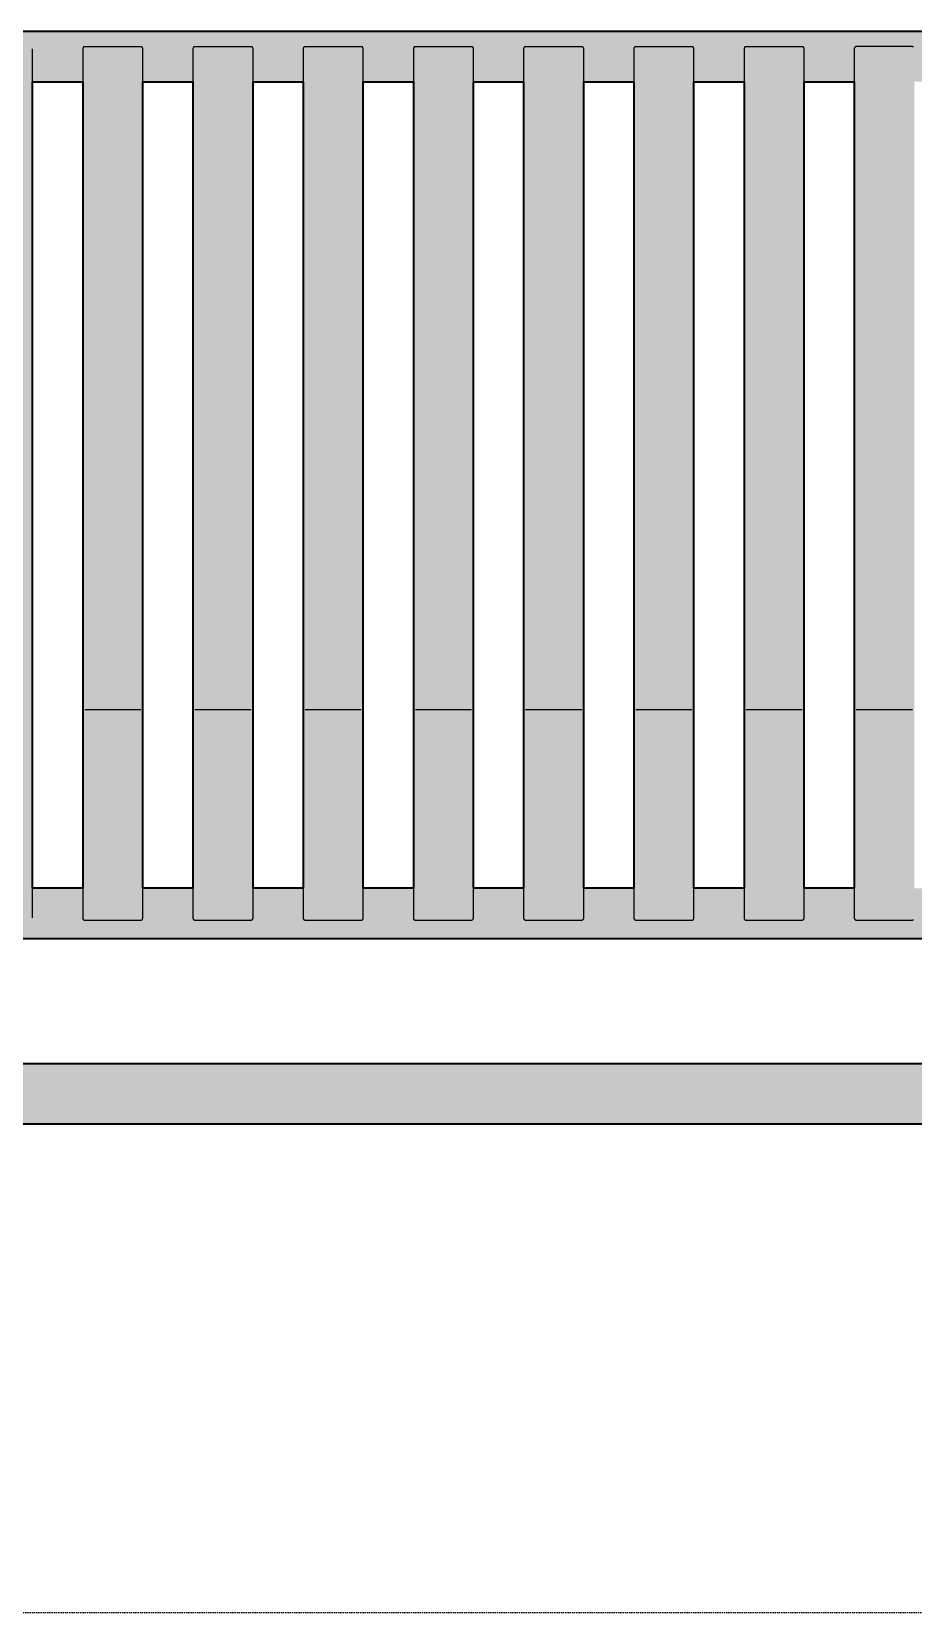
# Model space of a CAD drawing. Header units: millimetres. Extents: x 0 to 2793, y -1119 to 789.
# Drawn here: x 649 to 1089, y 0 to 789 of the extents above; entities that cross this region are included whole.
import ezdxf

# ---------------------------------------------------------------- set-up
doc = ezdxf.new("R2010")
doc.units = ezdxf.units.MM
doc.linetypes.add('Dots', pattern=[1, 0, -1])
doc.layers.add('Blocks', color=7, linetype='Continuous')
doc.layers.add('Blocks$Fill', color=7, linetype='Continuous', true_color=0xffffff)
for name, color, linetype, lineweight, true_color in [('Blocks$Inner', 7, 'Continuous', 25, 0x007f00), ('Blocks$Outline', 7, 'Continuous', 35, 0xff3f3f), ('Groud', 7, 'Dots', 25, 0x243775)]:
    doc.layers.add(name, color=color, linetype=linetype, lineweight=lineweight, true_color=true_color)

# ---------------------------------------------------------------- blocks, each defined once
blk = doc.blocks.new('Palissade Dining Bench Front')
at = {"layer": 'Blocks$Fill'}
h = blk.add_hatch(color=256, dxfattribs=at)
h.paths.add_polyline_path([(1382.94, -0.37), (1382.95, -0.38), (1382.95, -0.38), (1382.95, -0.38), (1382.95, -0.38), (1382.96, -0.38), (1382.96, -0.38), (1382.97, -0.38), (1382.97, -0.38), (1382.98, -0.39), (1382.99, -0.39), (1383.01, -0.39), (1383.04, -0.4), (1383.09, -0.4), (1383.2, -0.41), (1383.54, -0.43), (1384.03, -0.44), (1387.48, -0.47), (1409.4, -0.14), (1412.85, -0.01), (1413.34, 0.02), (1413.68, 0.04), (1413.8, 0.06), (1413.84, 0.06), (1413.88, 0.07), (1413.89, 0.07), (1413.91, 0.07), (1413.91, 0.07), (1413.92, 0.08), (1413.92, 0.08), (1413.92, 0.08), (1413.93, 0.08), (1413.93, 0.08), (1413.93, 0.08), (1413.94, 0.08), (1413.94, 0.09), (1413.94, 0.09), (1411.46, 11.23), (1411.19, 12.81), (1410.98, 14.41), (1410.81, 16.01), (1410.71, 17.62), (1410.66, 19.23), (1401.11, 644.46), (1401, 646.55), (1400.96, 646.92), (1400.93, 647.3), (1400.89, 647.59), (1400.85, 647.88), (1400.78, 648.28), (1400.69, 648.69), (1400.61, 649.04), (1400.52, 649.39), (1400.41, 649.77), (1400.28, 650.14), (1400.15, 650.51), (1400, 650.88), (1399.85, 651.22), (1399.7, 651.55), (1399.53, 651.87), (1399.35, 652.19), (1399.16, 652.53), (1398.95, 652.86), (1398.73, 653.18), (1398.51, 653.5), (1398.32, 653.73), (1398.14, 653.97), (1397.94, 654.2), (1397.74, 654.43), (1397.53, 654.65), (1397.32, 654.87), (1397.1, 655.09), (1396.88, 655.3), (1396.64, 655.5), (1396.41, 655.7), (1396.17, 655.89), (1395.92, 656.08), (1395.67, 656.26), (1395.41, 656.44), (1395.15, 656.61), (1394.89, 656.77), (1394.62, 656.93), (1394.35, 657.08), (1394.07, 657.22), (1393.79, 657.35), (1393.51, 657.48), (1393.22, 657.6), (1392.94, 657.72), (1392.65, 657.82), (1392.36, 657.92), (1392.06, 658.02), (1391.77, 658.1), (1391.47, 658.18), (1391.18, 658.25), (1390.88, 658.31), (1390.59, 658.36), (1390.29, 658.41), (1389.56, 658.5), (1389.19, 658.52), (1388.82, 658.54), (1388.46, 658.54), (1361.31, 658.54), (1360.07, 740.11), (1359.95, 741.87), (1359.77, 743.63), (1359.53, 745.37), (1359.23, 747.11), (1358.87, 748.83), (1358.45, 750.55), (1357.97, 752.24), (1357.44, 753.92), (1356.84, 755.58), (1356.19, 757.22), (1355.49, 758.83), (1354.72, 760.42), (1353.91, 761.98), (1353.04, 763.52), (1352.11, 765.02), (1351.14, 766.49), (1350.11, 767.92), (1349.04, 769.32), (1347.92, 770.68), (1346.75, 772), (1345.54, 773.28), (1344.28, 774.51), (1342.98, 775.7), (1341.64, 776.85), (1340.27, 777.95), (1338.85, 779), (1337.4, 780), (1335.92, 780.95), (1334.4, 781.85), (1332.86, 782.7), (1331.28, 783.49), (1329.68, 784.23), (1328.06, 784.91), (1326.41, 785.54), (1324.74, 786.1), (1323.05, 786.61), (1321.35, 787.06), (1319.63, 787.46), (1317.9, 787.79), (1316.16, 788.06), (1314.41, 788.27), (1312.65, 788.42), (1310.89, 788.51), (1309.13, 788.54), (232.37, 788.51), (230.61, 788.42), (228.85, 788.27), (227.1, 788.06), (225.36, 787.79), (223.63, 787.46), (221.91, 787.06), (220.21, 786.61), (218.52, 786.1), (216.85, 785.54), (215.21, 784.91), (213.58, 784.23), (211.98, 783.49), (210.41, 782.7), (208.86, 781.85), (207.34, 780.95), (205.86, 780), (204.41, 779), (203, 777.95), (201.62, 776.85), (200.28, 775.7), (198.98, 774.51), (197.73, 773.28), (196.51, 772), (195.35, 770.68), (194.22, 769.32), (193.15, 767.92), (192.13, 766.49), (191.15, 765.02), (190.23, 763.52), (189.36, 761.98), (188.54, 760.42), (187.78, 758.83), (187.07, 757.22), (186.42, 755.58), (185.83, 753.92), (185.29, 752.24), (184.81, 750.55), (184.39, 748.83), (184.03, 747.11), (183.73, 745.37), (183.49, 743.63), (183.31, 741.87), (183.2, 740.11), (183.14, 738.35), (181.95, 658.54), (154.44, 658.54), (154.07, 658.52), (153.71, 658.5), (153.34, 658.46), (152.97, 658.41), (152.68, 658.36), (152.38, 658.31), (152.08, 658.25), (151.79, 658.18), (151.49, 658.1), (151.2, 658.02), (150.91, 657.92), (150.62, 657.82), (150.33, 657.72), (150.04, 657.6), (149.76, 657.48), (149.47, 657.35), (149.19, 657.22), (148.92, 657.08), (148.65, 656.93), (148.38, 656.77), (148.11, 656.61), (147.85, 656.44), (147.6, 656.26), (147.34, 656.08), (147.1, 655.89), (146.86, 655.7), (146.62, 655.5), (146.39, 655.3), (146.16, 655.09), (145.94, 654.87), (145.73, 654.65), (145.52, 654.43), (145.32, 654.2), (145.13, 653.97), (144.94, 653.73), (144.76, 653.5), (144.53, 653.18), (144.31, 652.86), (144.11, 652.53), (143.91, 652.19), (143.73, 651.87), (143.57, 651.55), (143.41, 651.22), (143.27, 650.88), (143.12, 650.51), (142.98, 650.14), (142.86, 649.77), (142.75, 649.39), (142.65, 649.04), (142.57, 648.69), (142.49, 648.28), (142.42, 647.88), (142.37, 647.59), (142.34, 647.3), (142.3, 646.92), (142.27, 646.55), (142.15, 644.46), (141.35, 608.31), (132.56, 17.62), (132.45, 16.01), (132.29, 14.41), (132.07, 12.81), (131.8, 11.23), (131.47, 9.65), (129.33, 0.09), (129.33, 0.09), (129.33, 0.08), (129.33, 0.08), (129.33, 0.08), (129.34, 0.08), (129.34, 0.08), (129.34, 0.08), (129.35, 0.08), (129.35, 0.07), (129.36, 0.07), (129.37, 0.07), (129.39, 0.07), (129.42, 0.06), (129.47, 0.06), (129.58, 0.04), (129.92, 0.02), (130.41, -0.01), (133.86, -0.14), (155.78, -0.47), (159.23, -0.44), (159.72, -0.43), (160.06, -0.41), (160.18, -0.4), (160.22, -0.4), (160.26, -0.39), (160.27, -0.39), (160.29, -0.39), (160.29, -0.38), (160.3, -0.38), (160.3, -0.38), (160.31, -0.38), (160.31, -0.38), (160.31, -0.38), (160.32, -0.38), (160.32, -0.38), (160.32, -0.37), (160.32, -0.37), (158.18, 10.84), (157.95, 12.43), (157.78, 14.03), (157.67, 15.64), (157.61, 17.25), (157.61, 18.86), (160.94, 243.73), (175.8, 243.73), (172.43, 17.87), (172.34, 16.52), (172.22, 15.17), (172.06, 13.83), (171.86, 12.49), (171.62, 11.16), (171.33, 9.83), (169.19, 0.46), (176.93, 0.11), (192.44, -0.12), (200.18, 0), (198.32, 9.43), (198.07, 10.77), (197.87, 12.1), (197.71, 13.45), (197.59, 14.8), (197.5, 16.15), (197.46, 17.5), (197.46, 18.85), (200.8, 243.73), (1342.46, 243.73), (1345.8, 17.5), (1345.76, 16.15), (1345.68, 14.8), (1345.56, 13.45), (1345.39, 12.1), (1345.19, 10.77), (1344.95, 9.43), (1343.08, 0), (1350.83, -0.12), (1366.33, 0.11), (1374.08, 0.46), (1371.93, 9.83), (1371.65, 11.16), (1371.4, 12.49), (1371.2, 13.83), (1371.04, 15.17), (1370.92, 16.52), (1370.84, 17.87), (1370.8, 19.23), (1367.47, 243.73), (1382.32, 243.73), (1385.65, 17.25), (1385.6, 15.64), (1385.48, 14.03), (1385.31, 12.43), (1385.09, 10.84), (1384.81, 9.25), (1382.94, -0.37)], flags=0)
h.paths.add_polyline_path([(177.54, 361.23), (162.69, 361.23), (166.94, 633.54), (181.58, 633.54)], flags=0)
h.paths.add_polyline_path([(234.13, 763.56), (234.13, 361.23), (202.54, 361.23), (208.13, 737.98), (208.23, 739.78), (208.32, 740.68), (208.44, 741.57), (208.59, 742.45), (208.78, 743.33), (208.99, 744.2), (209.23, 745.07), (209.51, 745.92), (209.81, 746.77), (210.14, 747.6), (210.5, 748.43), (210.89, 749.24), (211.31, 750.03), (211.75, 750.81), (212.22, 751.58), (212.72, 752.32), (213.24, 753.06), (213.79, 753.77), (214.36, 754.46), (214.96, 755.13), (215.58, 755.78), (216.22, 756.41), (216.88, 757.02), (217.56, 757.61), (218.26, 758.17), (218.98, 758.7), (219.72, 759.21), (220.48, 759.7), (221.25, 760.15), (222.04, 760.59), (222.84, 760.99), (223.66, 761.36), (224.49, 761.71), (225.33, 762.03), (226.18, 762.32), (227.04, 762.58), (227.9, 762.81), (228.78, 763.01), (229.66, 763.18), (230.55, 763.32), (231.44, 763.42), (232.34, 763.5), (233.23, 763.55)], flags=0)
h.paths.add_polyline_path([(264.13, 361.23), (264.13, 763.54), (289.13, 763.54), (289.13, 361.23)], flags=0)
h.paths.add_polyline_path([(319.13, 361.23), (319.13, 763.54), (344.13, 763.54), (344.13, 361.23)], flags=0)
h.paths.add_polyline_path([(399.13, 763.54), (399.13, 361.23), (374.13, 361.23), (374.13, 763.54)], flags=0)
h.paths.add_polyline_path([(454.13, 763.54), (454.13, 361.23), (429.13, 361.23), (429.13, 763.54)], flags=0)
h.paths.add_polyline_path([(484.13, 361.23), (484.13, 763.54), (509.13, 763.54), (509.13, 361.23)], flags=0)
h.paths.add_polyline_path([(539.13, 361.23), (539.13, 763.54), (564.13, 763.54), (564.13, 361.23)], flags=0)
h.paths.add_polyline_path([(594.13, 361.23), (594.13, 763.54), (619.13, 763.54), (619.13, 361.23)], flags=0)
h.paths.add_polyline_path([(674.13, 763.54), (674.13, 361.23), (649.13, 361.23), (649.13, 763.54)], flags=0)
h.paths.add_polyline_path([(704.13, 361.23), (704.13, 763.54), (729.13, 763.54), (729.13, 361.23)], flags=0)
h.paths.add_polyline_path([(784.13, 763.54), (784.13, 361.23), (759.13, 361.23), (759.13, 763.54)], flags=0)
h.paths.add_polyline_path([(839.13, 763.54), (839.13, 361.23), (814.13, 361.23), (814.13, 763.54)], flags=0)
h.paths.add_polyline_path([(894.13, 763.54), (894.13, 361.23), (869.13, 361.23), (869.13, 763.54)], flags=0)
h.paths.add_polyline_path([(924.13, 361.23), (924.13, 763.54), (949.13, 763.54), (949.13, 361.23)], flags=0)
h.paths.add_polyline_path([(1004.13, 763.54), (1004.13, 361.23), (979.13, 361.23), (979.13, 763.54)], flags=0)
h.paths.add_polyline_path([(1059.13, 763.54), (1059.13, 361.23), (1034.13, 361.23), (1034.13, 763.54)], flags=0)
h.paths.add_polyline_path([(1114.13, 763.54), (1114.13, 361.23), (1089.13, 361.23), (1089.13, 763.54)], flags=0)
h.paths.add_polyline_path([(1144.13, 361.23), (1144.13, 763.54), (1169.13, 763.54), (1169.13, 361.23)], flags=0)
h.paths.add_polyline_path([(1199.13, 763.54), (1224.13, 763.54), (1224.13, 361.23), (1199.13, 361.23)], flags=0)
h.paths.add_polyline_path([(1279.13, 763.54), (1279.13, 361.23), (1254.13, 361.23), (1254.13, 763.54)], flags=0)
h.paths.add_polyline_path([(1335.13, 737.98), (1340.72, 361.23), (1309.13, 361.23), (1309.13, 763.56), (1310.93, 763.5), (1311.82, 763.42), (1312.71, 763.32), (1313.6, 763.18), (1314.48, 763.01), (1315.36, 762.81), (1316.23, 762.58), (1317.09, 762.32), (1317.94, 762.03), (1318.78, 761.71), (1319.61, 761.36), (1320.42, 760.99), (1321.22, 760.59), (1322.01, 760.15), (1322.78, 759.7), (1323.54, 759.21), (1324.28, 758.7), (1325, 758.17), (1325.7, 757.61), (1326.39, 757.02), (1327.05, 756.41), (1327.69, 755.78), (1328.31, 755.13), (1328.9, 754.46), (1329.47, 753.77), (1330.02, 753.06), (1330.54, 752.32), (1331.04, 751.58), (1331.51, 750.81), (1331.95, 750.03), (1332.37, 749.24), (1332.76, 748.43), (1333.12, 747.6), (1333.45, 746.77), (1333.76, 745.92), (1334.03, 745.07), (1334.27, 744.2), (1334.49, 743.33), (1334.67, 742.45), (1334.82, 741.57), (1334.95, 740.68), (1335.04, 739.78), (1335.1, 738.89)], flags=0)
h.paths.add_polyline_path([(1376.33, 633.54), (1380.58, 361.23), (1365.72, 361.23), (1361.68, 633.54)], flags=0)
h.paths.add_polyline_path([(1381.88, 273.73), (1367.02, 273.73), (1366.05, 336.23), (1380.95, 336.23)], flags=0)
h.paths.add_polyline_path([(176.24, 273.73), (161.39, 273.73), (162.32, 336.23), (177.17, 336.23)], flags=0)
h.paths.add_polyline_path([(1341.09, 336.23), (1342.02, 273.73), (1159.57, 273.73), (201.25, 273.73), (202.17, 336.23)], flags=0)
at = {"layer": 'Blocks$Inner'}
for p, q in [((649.13, 763.54), (674.13, 763.54)), ((704.13, 763.54), (729.13, 763.54)), ((759.13, 763.54), (784.13, 763.54)), ((814.13, 763.54), (839.13, 763.54)), ((869.13, 763.54), (894.13, 763.54)), ((924.13, 763.54), (949.13, 763.54)), ((979.13, 763.54), (1004.13, 763.54)), ((1034.13, 763.54), (1059.13, 763.54)), ((675.13, 450.46), (703.13, 450.46)), ((730.13, 450.46), (758.13, 450.46)), ((785.13, 450.46), (813.13, 450.46)), ((840.13, 450.46), (868.13, 450.46)), ((895.13, 450.46), (923.13, 450.46)), ((950.13, 450.46), (978.13, 450.46)), ((1005.13, 450.46), (1033.13, 450.46)), ((1060.13, 450.48), (1088.13, 450.48)), ((649.13, 361.23), (674.13, 361.23)), ((704.13, 361.23), (729.13, 361.23)), ((759.13, 361.23), (784.13, 361.23)), ((814.13, 361.23), (839.13, 361.23)), ((869.13, 361.23), (894.13, 361.23)), ((924.13, 361.23), (949.13, 361.23)), ((979.13, 361.23), (1004.13, 361.23)), ((1034.13, 361.23), (1059.13, 361.23))]:
    blk.add_line(p, q, dxfattribs=at)
for points in [[(234.13, 788.54), (1309.13, 788.54)], [(649.13, 346.41), (649.13, 351.89), (649.13, 774.52), (649.13, 780)], [(1088.64, 780.91), (1088.61, 780.93), (1088.58, 780.95), (1088.55, 780.96), (1088.51, 780.98), (1088.48, 780.99), (1088.45, 781), (1088.41, 781.02), (1088.38, 781.03), (1088.34, 781.03), (1088.31, 781.04), (1088.27, 781.05), (1088.24, 781.05), (1088.2, 781.06), (1088.17, 781.06), (1088.13, 781.06), (1060.13, 781.06), (1060.1, 781.06), (1060.06, 781.06), (1060.03, 781.05), (1059.99, 781.05), (1059.95, 781.04), (1059.92, 781.03), (1059.89, 781.03), (1059.85, 781.02), (1059.82, 781), (1059.78, 780.99), (1059.75, 780.98), (1059.72, 780.96), (1059.69, 780.95), (1059.66, 780.93), (1059.62, 780.91), (1059.59, 780.89), (1059.56, 780.87), (1059.54, 780.85), (1059.51, 780.83), (1059.48, 780.81), (1059.45, 780.78), (1059.43, 780.76), (1059.4, 780.73), (1059.38, 780.71), (1059.36, 780.68), (1059.34, 780.65), (1059.32, 780.62), (1059.3, 780.59), (1059.28, 780.56), (1059.26, 780.53), (1059.24, 780.5), (1059.23, 780.47), (1059.21, 780.43), (1059.2, 780.4), (1059.19, 780.37), (1059.18, 780.33), (1059.17, 780.3), (1059.16, 780.27), (1059.15, 780.23), (1059.14, 780.2), (1059.14, 780.16), (1059.14, 780.12), (1059.13, 780.09), (1059.13, 780.05), (1059.13, 780.02), (1059.13, 774.54), (1059.13, 351.91), (1059.13, 346.43), (1059.13, 346.39), (1059.13, 346.36), (1059.14, 346.32), (1059.14, 346.29), (1059.14, 346.25), (1059.15, 346.22), (1059.16, 346.18), (1059.17, 346.15), (1059.18, 346.11), (1059.19, 346.08), (1059.2, 346.05), (1059.21, 346.01), (1059.23, 345.98), (1059.24, 345.95), (1059.26, 345.92), (1059.28, 345.89), (1059.3, 345.85), (1059.32, 345.83), (1059.34, 345.8), (1059.36, 345.77), (1059.38, 345.74), (1059.4, 345.71), (1059.43, 345.69), (1059.45, 345.66), (1059.48, 345.64), (1059.51, 345.62), (1059.54, 345.59), (1059.56, 345.57), (1059.59, 345.55), (1059.62, 345.53), (1059.66, 345.52), (1059.69, 345.5), (1059.72, 345.48), (1059.75, 345.47), (1059.78, 345.46), (1059.82, 345.44), (1059.85, 345.43), (1059.89, 345.42), (1059.92, 345.41), (1059.95, 345.41), (1059.99, 345.4), (1060.03, 345.39), (1060.06, 345.39), (1060.1, 345.39), (1060.13, 345.39), (1088.13, 345.39), (1088.17, 345.39), (1088.2, 345.39), (1088.24, 345.39), (1088.27, 345.4), (1088.31, 345.41), (1088.34, 345.41), (1088.38, 345.42), (1088.41, 345.43), (1088.45, 345.44), (1088.48, 345.46), (1088.51, 345.47), (1088.55, 345.48), (1088.58, 345.5), (1088.61, 345.52), (1088.64, 345.53)], [(649.13, 449.42), (649.13, 443.94), (649.13, 449.42), (649.13, 449.46)], [(759.13, 449.42), (759.13, 443.94), (759.13, 449.46)], [(924.13, 449.42), (924.13, 443.94), (924.13, 449.46)], [(979.13, 449.42), (979.13, 443.94), (979.13, 449.46)], [(1034.13, 449.42), (1034.13, 443.94), (1034.13, 449.46)], [(1382.94, -0.37), (1384.81, 9.25), (1385.09, 10.84), (1385.31, 12.43), (1385.48, 14.03), (1385.6, 15.64), (1385.65, 17.25), (1385.66, 18.86), (1381.88, 273.73), (1380.95, 336.23), (162.32, 336.23), (161.39, 273.73), (157.61, 18.86), (157.61, 17.25), (157.67, 15.64), (157.78, 14.03), (157.95, 12.43), (158.18, 10.84), (158.46, 9.25), (160.32, -0.37)], [(1381.88, 273.73), (1169.2, 273.73), (1159.57, 273.73), (383.69, 273.73), (374.06, 273.73), (161.39, 273.73)], [(1382.32, 243.73), (1169.2, 243.73), (1159.57, 243.73), (383.69, 243.73), (374.06, 243.73), (160.94, 243.73)]]:
    blk.add_lwpolyline(points, dxfattribs=at)
for points in [[(674.13, 780.04), (674.13, 780), (674.13, 774.52), (674.13, 351.89), (674.13, 346.41), (674.13, 346.38), (674.13, 346.34), (674.14, 346.31), (674.14, 346.27), (674.14, 346.23), (674.15, 346.2), (674.16, 346.16), (674.17, 346.13), (674.18, 346.1), (674.19, 346.06), (674.2, 346.03), (674.21, 346), (674.23, 345.96), (674.24, 345.93), (674.26, 345.9), (674.28, 345.87), (674.3, 345.84), (674.32, 345.81), (674.34, 345.78), (674.36, 345.75), (674.38, 345.72), (674.4, 345.7), (674.43, 345.67), (674.45, 345.65), (674.48, 345.62), (674.51, 345.6), (674.54, 345.58), (674.56, 345.56), (674.59, 345.54), (674.62, 345.52), (674.66, 345.5), (674.69, 345.48), (674.72, 345.47), (674.75, 345.45), (674.78, 345.44), (674.82, 345.43), (674.85, 345.41), (674.89, 345.4), (674.92, 345.4), (674.95, 345.39), (674.99, 345.38), (675.03, 345.38), (675.06, 345.37), (675.1, 345.37), (675.13, 345.37), (703.13, 345.37), (703.17, 345.37), (703.2, 345.37), (703.24, 345.38), (703.27, 345.38), (703.31, 345.39), (703.34, 345.4), (703.38, 345.4), (703.41, 345.41), (703.45, 345.43), (703.48, 345.44), (703.51, 345.45), (703.55, 345.47), (703.58, 345.48), (703.61, 345.5), (703.64, 345.52), (703.67, 345.54), (703.7, 345.56), (703.73, 345.58), (703.76, 345.6), (703.78, 345.62), (703.81, 345.65), (703.83, 345.67), (703.86, 345.7), (703.88, 345.72), (703.91, 345.75), (703.93, 345.78), (703.95, 345.81), (703.97, 345.84), (703.99, 345.87), (704, 345.9), (704.02, 345.93), (704.04, 345.96), (704.05, 346), (704.06, 346.03), (704.08, 346.06), (704.09, 346.1), (704.1, 346.13), (704.11, 346.16), (704.11, 346.2), (704.12, 346.23), (704.12, 346.27), (704.13, 346.31), (704.13, 346.34), (704.13, 346.38), (704.13, 346.41), (704.13, 351.89), (704.13, 774.52), (704.13, 780), (704.13, 780.04), (704.13, 780.07), (704.13, 780.11), (704.12, 780.14), (704.12, 780.18), (704.11, 780.21), (704.11, 780.25), (704.1, 780.28), (704.09, 780.32), (704.08, 780.35), (704.06, 780.38), (704.05, 780.42), (704.04, 780.45), (704.02, 780.48), (704, 780.51), (703.99, 780.54), (703.97, 780.58), (703.95, 780.6), (703.93, 780.63), (703.91, 780.66), (703.88, 780.69), (703.86, 780.72), (703.83, 780.74), (703.81, 780.77), (703.78, 780.79), (703.76, 780.81), (703.73, 780.84), (703.7, 780.86), (703.67, 780.88), (703.64, 780.9), (703.61, 780.91), (703.58, 780.93), (703.55, 780.95), (703.51, 780.96), (703.48, 780.97), (703.45, 780.99), (703.41, 781), (703.38, 781.01), (703.34, 781.02), (703.31, 781.02), (703.27, 781.03), (703.24, 781.04), (703.2, 781.04), (703.17, 781.04), (703.13, 781.04), (675.13, 781.04), (675.1, 781.04), (675.06, 781.04), (675.03, 781.04), (674.99, 781.03), (674.95, 781.02), (674.92, 781.02), (674.89, 781.01), (674.85, 781), (674.82, 780.99), (674.78, 780.97), (674.75, 780.96), (674.72, 780.95), (674.69, 780.93), (674.66, 780.91), (674.62, 780.9), (674.59, 780.88), (674.56, 780.86), (674.54, 780.84), (674.51, 780.81), (674.48, 780.79), (674.45, 780.77), (674.43, 780.74), (674.4, 780.72), (674.38, 780.69), (674.36, 780.66), (674.34, 780.63), (674.32, 780.6), (674.3, 780.58), (674.28, 780.54), (674.26, 780.51), (674.24, 780.48), (674.23, 780.45), (674.21, 780.42), (674.2, 780.38), (674.19, 780.35), (674.18, 780.32), (674.17, 780.28), (674.16, 780.25), (674.15, 780.21), (674.14, 780.18), (674.14, 780.14), (674.14, 780.11), (674.13, 780.07)], [(729.13, 780.04), (729.13, 780), (729.13, 774.52), (729.13, 351.89), (729.13, 346.41), (729.13, 346.38), (729.13, 346.34), (729.14, 346.31), (729.14, 346.27), (729.14, 346.23), (729.15, 346.2), (729.16, 346.16), (729.17, 346.13), (729.18, 346.1), (729.19, 346.06), (729.2, 346.03), (729.21, 346), (729.23, 345.96), (729.24, 345.93), (729.26, 345.9), (729.28, 345.87), (729.3, 345.84), (729.32, 345.81), (729.34, 345.78), (729.36, 345.75), (729.38, 345.72), (729.4, 345.7), (729.43, 345.67), (729.45, 345.65), (729.48, 345.62), (729.51, 345.6), (729.54, 345.58), (729.56, 345.56), (729.59, 345.54), (729.62, 345.52), (729.66, 345.5), (729.69, 345.48), (729.72, 345.47), (729.75, 345.45), (729.78, 345.44), (729.82, 345.43), (729.85, 345.41), (729.89, 345.4), (729.92, 345.4), (729.95, 345.39), (729.99, 345.38), (730.03, 345.38), (730.06, 345.37), (730.1, 345.37), (730.13, 345.37), (758.13, 345.37), (758.17, 345.37), (758.2, 345.37), (758.24, 345.38), (758.27, 345.38), (758.31, 345.39), (758.34, 345.4), (758.38, 345.4), (758.41, 345.41), (758.45, 345.43), (758.48, 345.44), (758.51, 345.45), (758.55, 345.47), (758.58, 345.48), (758.61, 345.5), (758.64, 345.52), (758.67, 345.54), (758.7, 345.56), (758.73, 345.58), (758.76, 345.6), (758.78, 345.62), (758.81, 345.65), (758.83, 345.67), (758.86, 345.7), (758.88, 345.72), (758.91, 345.75), (758.93, 345.78), (758.95, 345.81), (758.97, 345.84), (758.99, 345.87), (759, 345.9), (759.02, 345.93), (759.04, 345.96), (759.05, 346), (759.06, 346.03), (759.08, 346.06), (759.09, 346.1), (759.1, 346.13), (759.11, 346.16), (759.11, 346.2), (759.12, 346.23), (759.12, 346.27), (759.13, 346.31), (759.13, 346.34), (759.13, 346.38), (759.13, 346.41), (759.13, 351.89), (759.13, 774.52), (759.13, 780), (759.13, 780.04), (759.13, 780.07), (759.13, 780.11), (759.12, 780.14), (759.12, 780.18), (759.11, 780.21), (759.11, 780.25), (759.1, 780.28), (759.09, 780.32), (759.08, 780.35), (759.06, 780.38), (759.05, 780.42), (759.04, 780.45), (759.02, 780.48), (759, 780.51), (758.99, 780.54), (758.97, 780.58), (758.95, 780.6), (758.93, 780.63), (758.91, 780.66), (758.88, 780.69), (758.86, 780.72), (758.83, 780.74), (758.81, 780.77), (758.78, 780.79), (758.76, 780.81), (758.73, 780.84), (758.7, 780.86), (758.67, 780.88), (758.64, 780.9), (758.61, 780.91), (758.58, 780.93), (758.55, 780.95), (758.51, 780.96), (758.48, 780.97), (758.45, 780.99), (758.41, 781), (758.38, 781.01), (758.34, 781.02), (758.31, 781.02), (758.27, 781.03), (758.24, 781.04), (758.2, 781.04), (758.17, 781.04), (758.13, 781.04), (730.13, 781.04), (730.1, 781.04), (730.06, 781.04), (730.03, 781.04), (729.99, 781.03), (729.95, 781.02), (729.92, 781.02), (729.89, 781.01), (729.85, 781), (729.82, 780.99), (729.78, 780.97), (729.75, 780.96), (729.72, 780.95), (729.69, 780.93), (729.66, 780.91), (729.62, 780.9), (729.59, 780.88), (729.56, 780.86), (729.54, 780.84), (729.51, 780.81), (729.48, 780.79), (729.45, 780.77), (729.43, 780.74), (729.4, 780.72), (729.38, 780.69), (729.36, 780.66), (729.34, 780.63), (729.32, 780.6), (729.3, 780.58), (729.28, 780.54), (729.26, 780.51), (729.24, 780.48), (729.23, 780.45), (729.21, 780.42), (729.2, 780.38), (729.19, 780.35), (729.18, 780.32), (729.17, 780.28), (729.16, 780.25), (729.15, 780.21), (729.14, 780.18), (729.14, 780.14), (729.14, 780.11), (729.13, 780.07)], [(784.13, 780.04), (784.13, 780), (784.13, 774.52), (784.13, 351.89), (784.13, 346.41), (784.13, 346.38), (784.13, 346.34), (784.14, 346.31), (784.14, 346.27), (784.14, 346.23), (784.15, 346.2), (784.16, 346.16), (784.17, 346.13), (784.18, 346.1), (784.19, 346.06), (784.2, 346.03), (784.21, 346), (784.23, 345.96), (784.24, 345.93), (784.26, 345.9), (784.28, 345.87), (784.3, 345.84), (784.32, 345.81), (784.34, 345.78), (784.36, 345.75), (784.38, 345.72), (784.4, 345.7), (784.43, 345.67), (784.45, 345.65), (784.48, 345.62), (784.51, 345.6), (784.54, 345.58), (784.56, 345.56), (784.59, 345.54), (784.62, 345.52), (784.66, 345.5), (784.69, 345.48), (784.72, 345.47), (784.75, 345.45), (784.78, 345.44), (784.82, 345.43), (784.85, 345.41), (784.89, 345.4), (784.92, 345.4), (784.95, 345.39), (784.99, 345.38), (785.03, 345.38), (785.06, 345.37), (785.1, 345.37), (785.13, 345.37), (813.13, 345.37), (813.17, 345.37), (813.2, 345.37), (813.24, 345.38), (813.27, 345.38), (813.31, 345.39), (813.34, 345.4), (813.38, 345.4), (813.41, 345.41), (813.45, 345.43), (813.48, 345.44), (813.51, 345.45), (813.55, 345.47), (813.58, 345.48), (813.61, 345.5), (813.64, 345.52), (813.67, 345.54), (813.7, 345.56), (813.73, 345.58), (813.76, 345.6), (813.78, 345.62), (813.81, 345.65), (813.83, 345.67), (813.86, 345.7), (813.88, 345.72), (813.91, 345.75), (813.93, 345.78), (813.95, 345.81), (813.97, 345.84), (813.99, 345.87), (814, 345.9), (814.02, 345.93), (814.04, 345.96), (814.05, 346), (814.06, 346.03), (814.08, 346.06), (814.09, 346.1), (814.1, 346.13), (814.11, 346.16), (814.11, 346.2), (814.12, 346.23), (814.12, 346.27), (814.13, 346.31), (814.13, 346.34), (814.13, 346.38), (814.13, 346.41), (814.13, 351.89), (814.13, 774.52), (814.13, 780), (814.13, 780.04), (814.13, 780.07), (814.13, 780.11), (814.12, 780.14), (814.12, 780.18), (814.11, 780.21), (814.11, 780.25), (814.1, 780.28), (814.09, 780.32), (814.08, 780.35), (814.06, 780.38), (814.05, 780.42), (814.04, 780.45), (814.02, 780.48), (814, 780.51), (813.99, 780.54), (813.97, 780.58), (813.95, 780.6), (813.93, 780.63), (813.91, 780.66), (813.88, 780.69), (813.86, 780.72), (813.83, 780.74), (813.81, 780.77), (813.78, 780.79), (813.76, 780.81), (813.73, 780.84), (813.7, 780.86), (813.67, 780.88), (813.64, 780.9), (813.61, 780.91), (813.58, 780.93), (813.55, 780.95), (813.51, 780.96), (813.48, 780.97), (813.45, 780.99), (813.41, 781), (813.38, 781.01), (813.34, 781.02), (813.31, 781.02), (813.27, 781.03), (813.24, 781.04), (813.2, 781.04), (813.17, 781.04), (813.13, 781.04), (785.13, 781.04), (785.1, 781.04), (785.06, 781.04), (785.03, 781.04), (784.99, 781.03), (784.95, 781.02), (784.92, 781.02), (784.89, 781.01), (784.85, 781), (784.82, 780.99), (784.78, 780.97), (784.75, 780.96), (784.72, 780.95), (784.69, 780.93), (784.66, 780.91), (784.62, 780.9), (784.59, 780.88), (784.56, 780.86), (784.54, 780.84), (784.51, 780.81), (784.48, 780.79), (784.45, 780.77), (784.43, 780.74), (784.4, 780.72), (784.38, 780.69), (784.36, 780.66), (784.34, 780.63), (784.32, 780.6), (784.3, 780.58), (784.28, 780.54), (784.26, 780.51), (784.24, 780.48), (784.23, 780.45), (784.21, 780.42), (784.2, 780.38), (784.19, 780.35), (784.18, 780.32), (784.17, 780.28), (784.16, 780.25), (784.15, 780.21), (784.14, 780.18), (784.14, 780.14), (784.14, 780.11), (784.13, 780.07)], [(839.13, 780.04), (839.13, 780), (839.13, 774.52), (839.13, 351.89), (839.13, 346.41), (839.13, 346.38), (839.13, 346.34), (839.14, 346.31), (839.14, 346.27), (839.14, 346.23), (839.15, 346.2), (839.16, 346.16), (839.17, 346.13), (839.18, 346.1), (839.19, 346.06), (839.2, 346.03), (839.21, 346), (839.23, 345.96), (839.24, 345.93), (839.26, 345.9), (839.28, 345.87), (839.3, 345.84), (839.32, 345.81), (839.34, 345.78), (839.36, 345.75), (839.38, 345.72), (839.4, 345.7), (839.43, 345.67), (839.45, 345.65), (839.48, 345.62), (839.51, 345.6), (839.54, 345.58), (839.56, 345.56), (839.59, 345.54), (839.62, 345.52), (839.66, 345.5), (839.69, 345.48), (839.72, 345.47), (839.75, 345.45), (839.78, 345.44), (839.82, 345.43), (839.85, 345.41), (839.89, 345.4), (839.92, 345.4), (839.95, 345.39), (839.99, 345.38), (840.03, 345.38), (840.06, 345.37), (840.1, 345.37), (840.13, 345.37), (868.13, 345.37), (868.17, 345.37), (868.2, 345.37), (868.24, 345.38), (868.27, 345.38), (868.31, 345.39), (868.34, 345.4), (868.38, 345.4), (868.41, 345.41), (868.45, 345.43), (868.48, 345.44), (868.51, 345.45), (868.55, 345.47), (868.58, 345.48), (868.61, 345.5), (868.64, 345.52), (868.67, 345.54), (868.7, 345.56), (868.73, 345.58), (868.76, 345.6), (868.78, 345.62), (868.81, 345.65), (868.83, 345.67), (868.86, 345.7), (868.88, 345.72), (868.91, 345.75), (868.93, 345.78), (868.95, 345.81), (868.97, 345.84), (868.99, 345.87), (869, 345.9), (869.02, 345.93), (869.04, 345.96), (869.05, 346), (869.06, 346.03), (869.08, 346.06), (869.09, 346.1), (869.1, 346.13), (869.11, 346.16), (869.11, 346.2), (869.12, 346.23), (869.12, 346.27), (869.13, 346.31), (869.13, 346.34), (869.13, 346.38), (869.13, 346.41), (869.13, 351.89), (869.13, 774.52), (869.13, 780), (869.13, 780.04), (869.13, 780.07), (869.13, 780.11), (869.12, 780.14), (869.12, 780.18), (869.11, 780.21), (869.11, 780.25), (869.1, 780.28), (869.09, 780.32), (869.08, 780.35), (869.06, 780.38), (869.05, 780.42), (869.04, 780.45), (869.02, 780.48), (869, 780.51), (868.99, 780.54), (868.97, 780.58), (868.95, 780.6), (868.93, 780.63), (868.91, 780.66), (868.88, 780.69), (868.86, 780.72), (868.83, 780.74), (868.81, 780.77), (868.78, 780.79), (868.76, 780.81), (868.73, 780.84), (868.7, 780.86), (868.67, 780.88), (868.64, 780.9), (868.61, 780.91), (868.58, 780.93), (868.55, 780.95), (868.51, 780.96), (868.48, 780.97), (868.45, 780.99), (868.41, 781), (868.38, 781.01), (868.34, 781.02), (868.31, 781.02), (868.27, 781.03), (868.24, 781.04), (868.2, 781.04), (868.17, 781.04), (868.13, 781.04), (840.13, 781.04), (840.1, 781.04), (840.06, 781.04), (840.03, 781.04), (839.99, 781.03), (839.95, 781.02), (839.92, 781.02), (839.89, 781.01), (839.85, 781), (839.82, 780.99), (839.78, 780.97), (839.75, 780.96), (839.72, 780.95), (839.69, 780.93), (839.66, 780.91), (839.62, 780.9), (839.59, 780.88), (839.56, 780.86), (839.54, 780.84), (839.51, 780.81), (839.48, 780.79), (839.45, 780.77), (839.43, 780.74), (839.4, 780.72), (839.38, 780.69), (839.36, 780.66), (839.34, 780.63), (839.32, 780.6), (839.3, 780.58), (839.28, 780.54), (839.26, 780.51), (839.24, 780.48), (839.23, 780.45), (839.21, 780.42), (839.2, 780.38), (839.19, 780.35), (839.18, 780.32), (839.17, 780.28), (839.16, 780.25), (839.15, 780.21), (839.14, 780.18), (839.14, 780.14), (839.14, 780.11), (839.13, 780.07)], [(894.13, 780.04), (894.13, 780), (894.13, 774.52), (894.13, 351.89), (894.13, 346.41), (894.13, 346.38), (894.13, 346.34), (894.14, 346.31), (894.14, 346.27), (894.14, 346.23), (894.15, 346.2), (894.16, 346.16), (894.17, 346.13), (894.18, 346.1), (894.19, 346.06), (894.2, 346.03), (894.21, 346), (894.23, 345.96), (894.24, 345.93), (894.26, 345.9), (894.28, 345.87), (894.3, 345.84), (894.32, 345.81), (894.34, 345.78), (894.36, 345.75), (894.38, 345.72), (894.4, 345.7), (894.43, 345.67), (894.45, 345.65), (894.48, 345.62), (894.51, 345.6), (894.54, 345.58), (894.56, 345.56), (894.59, 345.54), (894.62, 345.52), (894.66, 345.5), (894.69, 345.48), (894.72, 345.47), (894.75, 345.45), (894.78, 345.44), (894.82, 345.43), (894.85, 345.41), (894.89, 345.4), (894.92, 345.4), (894.95, 345.39), (894.99, 345.38), (895.03, 345.38), (895.06, 345.37), (895.1, 345.37), (895.13, 345.37), (923.13, 345.37), (923.17, 345.37), (923.2, 345.37), (923.24, 345.38), (923.27, 345.38), (923.31, 345.39), (923.34, 345.4), (923.38, 345.4), (923.41, 345.41), (923.45, 345.43), (923.48, 345.44), (923.51, 345.45), (923.55, 345.47), (923.58, 345.48), (923.61, 345.5), (923.64, 345.52), (923.67, 345.54), (923.7, 345.56), (923.73, 345.58), (923.76, 345.6), (923.78, 345.62), (923.81, 345.65), (923.83, 345.67), (923.86, 345.7), (923.88, 345.72), (923.91, 345.75), (923.93, 345.78), (923.95, 345.81), (923.97, 345.84), (923.99, 345.87), (924, 345.9), (924.02, 345.93), (924.04, 345.96), (924.05, 346), (924.06, 346.03), (924.08, 346.06), (924.09, 346.1), (924.1, 346.13), (924.11, 346.16), (924.11, 346.2), (924.12, 346.23), (924.12, 346.27), (924.13, 346.31), (924.13, 346.34), (924.13, 346.38), (924.13, 346.41), (924.13, 351.89), (924.13, 774.52), (924.13, 780), (924.13, 780.04), (924.13, 780.07), (924.13, 780.11), (924.12, 780.14), (924.12, 780.18), (924.11, 780.21), (924.11, 780.25), (924.1, 780.28), (924.09, 780.32), (924.08, 780.35), (924.06, 780.38), (924.05, 780.42), (924.04, 780.45), (924.02, 780.48), (924, 780.51), (923.99, 780.54), (923.97, 780.58), (923.95, 780.6), (923.93, 780.63), (923.91, 780.66), (923.88, 780.69), (923.86, 780.72), (923.83, 780.74), (923.81, 780.77), (923.78, 780.79), (923.76, 780.81), (923.73, 780.84), (923.7, 780.86), (923.67, 780.88), (923.64, 780.9), (923.61, 780.91), (923.58, 780.93), (923.55, 780.95), (923.51, 780.96), (923.48, 780.97), (923.45, 780.99), (923.41, 781), (923.38, 781.01), (923.34, 781.02), (923.31, 781.02), (923.27, 781.03), (923.24, 781.04), (923.2, 781.04), (923.17, 781.04), (923.13, 781.04), (895.13, 781.04), (895.1, 781.04), (895.06, 781.04), (895.03, 781.04), (894.99, 781.03), (894.95, 781.02), (894.92, 781.02), (894.89, 781.01), (894.85, 781), (894.82, 780.99), (894.78, 780.97), (894.75, 780.96), (894.72, 780.95), (894.69, 780.93), (894.66, 780.91), (894.62, 780.9), (894.59, 780.88), (894.56, 780.86), (894.54, 780.84), (894.51, 780.81), (894.48, 780.79), (894.45, 780.77), (894.43, 780.74), (894.4, 780.72), (894.38, 780.69), (894.36, 780.66), (894.34, 780.63), (894.32, 780.6), (894.3, 780.58), (894.28, 780.54), (894.26, 780.51), (894.24, 780.48), (894.23, 780.45), (894.21, 780.42), (894.2, 780.38), (894.19, 780.35), (894.18, 780.32), (894.17, 780.28), (894.16, 780.25), (894.15, 780.21), (894.14, 780.18), (894.14, 780.14), (894.14, 780.11), (894.13, 780.07)], [(949.13, 780.04), (949.13, 780), (949.13, 774.52), (949.13, 351.89), (949.13, 346.41), (949.13, 346.38), (949.13, 346.34), (949.14, 346.31), (949.14, 346.27), (949.14, 346.23), (949.15, 346.2), (949.16, 346.16), (949.17, 346.13), (949.18, 346.1), (949.19, 346.06), (949.2, 346.03), (949.21, 346), (949.23, 345.96), (949.24, 345.93), (949.26, 345.9), (949.28, 345.87), (949.3, 345.84), (949.32, 345.81), (949.34, 345.78), (949.36, 345.75), (949.38, 345.72), (949.4, 345.7), (949.43, 345.67), (949.45, 345.65), (949.48, 345.62), (949.51, 345.6), (949.54, 345.58), (949.56, 345.56), (949.59, 345.54), (949.62, 345.52), (949.66, 345.5), (949.69, 345.48), (949.72, 345.47), (949.75, 345.45), (949.78, 345.44), (949.82, 345.43), (949.85, 345.41), (949.89, 345.4), (949.92, 345.4), (949.95, 345.39), (949.99, 345.38), (950.03, 345.38), (950.06, 345.37), (950.1, 345.37), (950.13, 345.37), (978.13, 345.37), (978.17, 345.37), (978.2, 345.37), (978.24, 345.38), (978.27, 345.38), (978.31, 345.39), (978.34, 345.4), (978.38, 345.4), (978.41, 345.41), (978.45, 345.43), (978.48, 345.44), (978.51, 345.45), (978.55, 345.47), (978.58, 345.48), (978.61, 345.5), (978.64, 345.52), (978.67, 345.54), (978.7, 345.56), (978.73, 345.58), (978.76, 345.6), (978.78, 345.62), (978.81, 345.65), (978.83, 345.67), (978.86, 345.7), (978.88, 345.72), (978.91, 345.75), (978.93, 345.78), (978.95, 345.81), (978.97, 345.84), (978.99, 345.87), (979, 345.9), (979.02, 345.93), (979.04, 345.96), (979.05, 346), (979.06, 346.03), (979.08, 346.06), (979.09, 346.1), (979.1, 346.13), (979.11, 346.16), (979.11, 346.2), (979.12, 346.23), (979.12, 346.27), (979.13, 346.31), (979.13, 346.34), (979.13, 346.38), (979.13, 346.41), (979.13, 351.89), (979.13, 774.52), (979.13, 780), (979.13, 780.04), (979.13, 780.07), (979.13, 780.11), (979.12, 780.14), (979.12, 780.18), (979.11, 780.21), (979.11, 780.25), (979.1, 780.28), (979.09, 780.32), (979.08, 780.35), (979.06, 780.38), (979.05, 780.42), (979.04, 780.45), (979.02, 780.48), (979, 780.51), (978.99, 780.54), (978.97, 780.58), (978.95, 780.6), (978.93, 780.63), (978.91, 780.66), (978.88, 780.69), (978.86, 780.72), (978.83, 780.74), (978.81, 780.77), (978.78, 780.79), (978.76, 780.81), (978.73, 780.84), (978.7, 780.86), (978.67, 780.88), (978.64, 780.9), (978.61, 780.91), (978.58, 780.93), (978.55, 780.95), (978.51, 780.96), (978.48, 780.97), (978.45, 780.99), (978.41, 781), (978.38, 781.01), (978.34, 781.02), (978.31, 781.02), (978.27, 781.03), (978.24, 781.04), (978.2, 781.04), (978.17, 781.04), (978.13, 781.04), (950.13, 781.04), (950.1, 781.04), (950.06, 781.04), (950.03, 781.04), (949.99, 781.03), (949.95, 781.02), (949.92, 781.02), (949.89, 781.01), (949.85, 781), (949.82, 780.99), (949.78, 780.97), (949.75, 780.96), (949.72, 780.95), (949.69, 780.93), (949.66, 780.91), (949.62, 780.9), (949.59, 780.88), (949.56, 780.86), (949.54, 780.84), (949.51, 780.81), (949.48, 780.79), (949.45, 780.77), (949.43, 780.74), (949.4, 780.72), (949.38, 780.69), (949.36, 780.66), (949.34, 780.63), (949.32, 780.6), (949.3, 780.58), (949.28, 780.54), (949.26, 780.51), (949.24, 780.48), (949.23, 780.45), (949.21, 780.42), (949.2, 780.38), (949.19, 780.35), (949.18, 780.32), (949.17, 780.28), (949.16, 780.25), (949.15, 780.21), (949.14, 780.18), (949.14, 780.14), (949.14, 780.11), (949.13, 780.07)], [(1004.13, 780.04), (1004.13, 780), (1004.13, 774.52), (1004.13, 351.89), (1004.13, 346.41), (1004.13, 346.38), (1004.13, 346.34), (1004.14, 346.31), (1004.14, 346.27), (1004.14, 346.23), (1004.15, 346.2), (1004.16, 346.16), (1004.17, 346.13), (1004.18, 346.1), (1004.19, 346.06), (1004.2, 346.03), (1004.21, 346), (1004.23, 345.96), (1004.24, 345.93), (1004.26, 345.9), (1004.28, 345.87), (1004.3, 345.84), (1004.32, 345.81), (1004.34, 345.78), (1004.36, 345.75), (1004.38, 345.72), (1004.4, 345.7), (1004.43, 345.67), (1004.45, 345.65), (1004.48, 345.62), (1004.51, 345.6), (1004.54, 345.58), (1004.56, 345.56), (1004.59, 345.54), (1004.62, 345.52), (1004.66, 345.5), (1004.69, 345.48), (1004.72, 345.47), (1004.75, 345.45), (1004.78, 345.44), (1004.82, 345.43), (1004.85, 345.41), (1004.89, 345.4), (1004.92, 345.4), (1004.95, 345.39), (1004.99, 345.38), (1005.03, 345.38), (1005.06, 345.37), (1005.1, 345.37), (1005.13, 345.37), (1033.13, 345.37), (1033.17, 345.37), (1033.2, 345.37), (1033.24, 345.38), (1033.27, 345.38), (1033.31, 345.39), (1033.34, 345.4), (1033.38, 345.4), (1033.41, 345.41), (1033.45, 345.43), (1033.48, 345.44), (1033.51, 345.45), (1033.55, 345.47), (1033.58, 345.48), (1033.61, 345.5), (1033.64, 345.52), (1033.67, 345.54), (1033.7, 345.56), (1033.73, 345.58), (1033.76, 345.6), (1033.78, 345.62), (1033.81, 345.65), (1033.83, 345.67), (1033.86, 345.7), (1033.88, 345.72), (1033.91, 345.75), (1033.93, 345.78), (1033.95, 345.81), (1033.97, 345.84), (1033.99, 345.87), (1034, 345.9), (1034.02, 345.93), (1034.04, 345.96), (1034.05, 346), (1034.06, 346.03), (1034.08, 346.06), (1034.09, 346.1), (1034.1, 346.13), (1034.11, 346.16), (1034.11, 346.2), (1034.12, 346.23), (1034.12, 346.27), (1034.13, 346.31), (1034.13, 346.34), (1034.13, 346.38), (1034.13, 346.41), (1034.13, 351.89), (1034.13, 774.52), (1034.13, 780), (1034.13, 780.04), (1034.13, 780.07), (1034.13, 780.11), (1034.12, 780.14), (1034.12, 780.18), (1034.11, 780.21), (1034.11, 780.25), (1034.1, 780.28), (1034.09, 780.32), (1034.08, 780.35), (1034.06, 780.38), (1034.05, 780.42), (1034.04, 780.45), (1034.02, 780.48), (1034, 780.51), (1033.99, 780.54), (1033.97, 780.58), (1033.95, 780.6), (1033.93, 780.63), (1033.91, 780.66), (1033.88, 780.69), (1033.86, 780.72), (1033.83, 780.74), (1033.81, 780.77), (1033.78, 780.79), (1033.76, 780.81), (1033.73, 780.84), (1033.7, 780.86), (1033.67, 780.88), (1033.64, 780.9), (1033.61, 780.91), (1033.58, 780.93), (1033.55, 780.95), (1033.51, 780.96), (1033.48, 780.97), (1033.45, 780.99), (1033.41, 781), (1033.38, 781.01), (1033.34, 781.02), (1033.31, 781.02), (1033.27, 781.03), (1033.24, 781.04), (1033.2, 781.04), (1033.17, 781.04), (1033.13, 781.04), (1005.13, 781.04), (1005.1, 781.04), (1005.06, 781.04), (1005.03, 781.04), (1004.99, 781.03), (1004.95, 781.02), (1004.92, 781.02), (1004.89, 781.01), (1004.85, 781), (1004.82, 780.99), (1004.78, 780.97), (1004.75, 780.96), (1004.72, 780.95), (1004.69, 780.93), (1004.66, 780.91), (1004.62, 780.9), (1004.59, 780.88), (1004.56, 780.86), (1004.54, 780.84), (1004.51, 780.81), (1004.48, 780.79), (1004.45, 780.77), (1004.43, 780.74), (1004.4, 780.72), (1004.38, 780.69), (1004.36, 780.66), (1004.34, 780.63), (1004.32, 780.6), (1004.3, 780.58), (1004.28, 780.54), (1004.26, 780.51), (1004.24, 780.48), (1004.23, 780.45), (1004.21, 780.42), (1004.2, 780.38), (1004.19, 780.35), (1004.18, 780.32), (1004.17, 780.28), (1004.16, 780.25), (1004.15, 780.21), (1004.14, 780.18), (1004.14, 780.14), (1004.14, 780.11), (1004.13, 780.07)]]:
    blk.add_lwpolyline(points, close=True, dxfattribs=at)
for points in [[(674.13, 449.46, 0), (674.13, 443.94, 0), (674.13, 449.42, 0)], [(704.13, 449.42, 0), (704.13, 443.94, 0), (704.13, 449.46, 0)], [(729.13, 449.46, 0), (729.13, 443.94, 0), (729.13, 449.42, 0)], [(784.13, 449.46, 0), (784.13, 443.94, 0), (784.13, 449.42, 0)], [(814.13, 449.42, 0), (814.13, 443.94, 0), (814.13, 449.46, 0)], [(839.13, 449.46, 0), (839.13, 443.94, 0), (839.13, 449.42, 0)], [(869.13, 449.42, 0), (869.13, 443.94, 0), (869.13, 449.46, 0)], [(894.13, 449.46, 0), (894.13, 443.94, 0), (894.13, 449.42, 0)], [(949.13, 449.46, 0), (949.13, 443.94, 0), (949.13, 449.42, 0)], [(1004.13, 449.46, 0), (1004.13, 443.94, 0), (1004.13, 449.42, 0)], [(1059.13, 449.47, 0), (1059.13, 443.96, 0), (1059.13, 449.44, 0)]]:
    blk.add_polyline3d(points, dxfattribs=at)
at = {"layer": 'Blocks$Outline'}
for points in [[(1309.13, 788.54), (234.13, 788.54)], [(649.13, 361.23), (649.13, 763.54)], [(649.13, 763.54), (674.13, 763.54)], [(674.13, 763.54), (674.13, 361.23)], [(704.13, 361.23), (704.13, 763.54)], [(704.13, 763.54), (729.13, 763.54)], [(729.13, 763.54), (729.13, 361.23)], [(759.13, 361.23), (759.13, 763.54)], [(759.13, 763.54), (784.13, 763.54)], [(784.13, 763.54), (784.13, 361.23)], [(814.13, 361.23), (814.13, 763.54)], [(814.13, 763.54), (839.13, 763.54)], [(839.13, 763.54), (839.13, 361.23)], [(869.13, 361.23), (869.13, 763.54)], [(869.13, 763.54), (894.13, 763.54)], [(894.13, 763.54), (894.13, 361.23)], [(924.13, 361.23), (924.13, 763.54)], [(924.13, 763.54), (949.13, 763.54)], [(949.13, 763.54), (949.13, 361.23)], [(979.13, 361.23), (979.13, 763.54)], [(979.13, 763.54), (1004.13, 763.54)], [(1004.13, 763.54), (1004.13, 361.23)], [(1034.13, 361.23), (1034.13, 763.54)], [(1034.13, 763.54), (1059.13, 763.54)], [(1059.13, 763.54), (1059.13, 361.23)], [(674.13, 361.23), (649.13, 361.23)], [(729.13, 361.23), (704.13, 361.23)], [(784.13, 361.23), (759.13, 361.23)], [(839.13, 361.23), (814.13, 361.23)], [(894.13, 361.23), (869.13, 361.23)], [(949.13, 361.23), (924.13, 361.23)], [(1004.13, 361.23), (979.13, 361.23)], [(1059.13, 361.23), (1034.13, 361.23)], [(202.17, 336.23), (1341.09, 336.23)], [(1159.57, 273.73), (383.69, 273.73), (374.06, 273.73), (201.25, 273.73)], [(200.8, 243.73), (374.06, 243.73), (383.69, 243.73), (1159.57, 243.73), (1169.2, 243.73), (1342.46, 243.73)]]:
    blk.add_lwpolyline(points, dxfattribs=at)

msp = doc.modelspace()

# ---------------------------------------------------------------- linework, layer by layer
at = {"layer": 'Groud'}
msp.add_lwpolyline([(0, 0), (1543.26, 0)], dxfattribs=at)

# ---------------------------------------------------------------- block references
at = {"layer": 'Blocks'}
msp.add_blockref('Palissade Dining Bench Front', (0, 0), dxfattribs=at)

doc.saveas('drawing.dxf')
